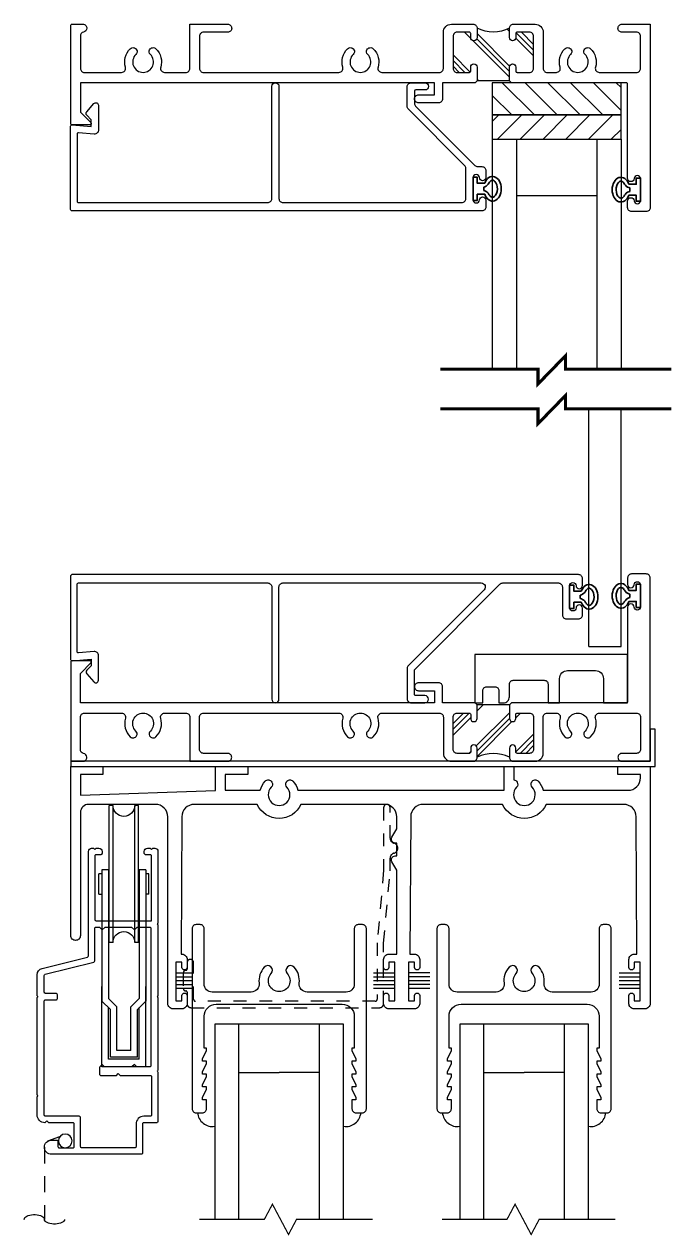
# Model space of a CAD drawing. Extents: x -87 to 44, y -173 to 76.
# Drawn here: x -3.58 to 1.46, y 10.09 to 19.49 of the extents above; entities that cross this region are included whole.
import ezdxf

# ---------------------------------------------------------------- set-up
doc = ezdxf.new("R2010")
doc.units = 0
doc.header["$MEASUREMENT"] = 0
doc.linetypes.add('HIDDEN', pattern=[0.375, 0.25, -0.125])
doc.linetypes.add('PHANTOM', pattern=[2.5, 1.25, -0.25, 0.25, -0.25, 0.25, -0.25])
doc.layers.get('0').update_dxf_attribs({"linetype": 'CONTINUOUS'})
for name, color, linetype in [('FRAME', 1, 'CONTINUOUS'), ('GLASS', 7, 'CONTINUOUS'), ('MISC.', 7, 'CONTINUOUS'), ('SETTING BLOCKS', 7, 'CONTINUOUS'), ('SETTING_BLOCK', 4, 'CONTINUOUS'), ('TEXT', 7, 'CONTINUOUS'), ('VENT', 5, 'CONTINUOUS')]:
    doc.layers.add(name, color=color, linetype=linetype)
doc.layers.add('PROFILE NUMBER', color=150, linetype='CONTINUOUS', lineweight=35)

# ---------------------------------------------------------------- blocks, each defined once
blk = doc.blocks.new('3801 1 INCH GLASS STOP')
blk.add_lwpolyline([(2.7411, 0.327, -0.414214), (2.7691, 0.299, -0.414214), (2.7411, 0.271), (2.6691, 0.271, 0.414214), (2.6591, 0.261), (2.6591, 0.1671, 0.198912), (2.6682, 0.1452), (3.1282, -0.3149, 0.198912), (3.1502, -0.324), (3.1831, -0.324, -0.414214), (3.2141, -0.355), (3.2141, -0.4085, -0.414214), (3.1891, -0.4335, -0.399638), (3.1642, -0.4097, 0.400364), (3.1391, -0.386, 0.414214), (3.1141, -0.411), (3.1141, -0.581, 0.414214), (3.1391, -0.606), (3.1392, -0.606, 0.399638), (3.1642, -0.5822, -0.399638), (3.1891, -0.5585, -0.414214), (3.2141, -0.5835), (3.2141, -0.637, -0.414214), (3.1831, -0.668), (-0.0009, -0.668, -0.414214), (-0.0109, -0.658), (-0.0109, -0.01, -0.440011), (0, 0), (0.1491, -0.013), (0.1491, 0.04), (0.115, 0.0742, -0.395486), (0.1141, 0.1015), (0.1701, 0.1652, -0.691708), (0.2051, 0.152), (0.2051, -0.0403, -0.440011), (0.1714, -0.0712), (0.05, -0.0606, 0.440011), (0.0391, -0.0706), (0.0391, -0.593, 0.414214), (0.0491, -0.603), (1.5201, -0.603, 0.414214), (1.5511, -0.572), (1.5511, 0.299, -0.414214), (1.5791, 0.327, -0.414214), (1.6071, 0.299), (1.6071, -0.572, 0.414214), (1.6381, -0.603), (3.0271, -0.603, 0.414214), (3.0581, -0.572), (3.0581, -0.3368, 0.198912), (3.049, -0.3149), (2.6122, 0.122, -0.198912), (2.6031, 0.1439), (2.6031, 0.296, -0.414214), (2.6341, 0.327)], format="xyb", close=True)
blk = doc.blocks.new('3802 45 GLASS STOP')
blk.add_lwpolyline([(3.9391, -0.4335, -0.399638), (3.9142, -0.4097, 0.400364), (3.8891, -0.386, 0.414214), (3.8641, -0.411), (3.8641, -0.581, 0.414214), (3.8891, -0.606), (3.8892, -0.606, 0.399638), (3.9142, -0.5822, -0.399638), (3.9391, -0.5585, -0.414214), (3.9641, -0.5835), (3.9641, -0.637, -0.414214), (3.9331, -0.668), (-0.0009, -0.668, -0.414214), (-0.0109, -0.658), (-0.0109, -0.01, -0.440011), (0, 0), (0.1491, -0.013), (0.1491, 0.04), (0.115, 0.0742, -0.395486), (0.1141, 0.1015), (0.1701, 0.1652, -0.691708), (0.2051, 0.152), (0.2051, -0.0403, -0.440011), (0.1714, -0.0712), (0.05, -0.0606, 0.440011), (0.0391, -0.0706), (0.0391, -0.593, 0.414214), (0.0491, -0.603), (1.5201, -0.603, 0.414214), (1.5511, -0.572), (1.5511, 0.299, -0.414214), (1.5791, 0.327), (1.5791, 0.327, -0.414214), (1.6071, 0.299), (1.6071, -0.572, 0.414214), (1.6381, -0.603), (3.1786, -0.603, 0.668179), (3.2005, -0.55), (2.6122, 0.0382, -0.198912), (2.6031, 0.0602), (2.6031, 0.296, -0.414214), (2.6341, 0.327), (2.7411, 0.327, -0.414214), (2.7691, 0.299, -0.414214), (2.7411, 0.271), (2.6691, 0.271, 0.414214), (2.6591, 0.261), (2.6591, 0.0705), (3.3235, -0.5939, 0.198912), (3.3454, -0.603), (3.7771, -0.603, 0.414214), (3.8081, -0.572), (3.8081, -0.355, -0.414214), (3.8391, -0.324), (3.9331, -0.324, -0.414214), (3.9641, -0.355), (3.9641, -0.4085, -0.414214)], format="xyb", close=True)
blk = doc.blocks.new('A$C3BF656AD')
at = {"layer": 'SETTING BLOCKS'}
h = blk.add_hatch(dxfattribs=at)
h.set_pattern_fill('ANSI31', color=256, scale=0.25, angle=90, style=0)
h.set_pattern_definition([(135, (0.820812, -8.054306), (-0.02209709, -0.02209709), [])])
h.paths.add_polyline_path([(0, 0.0625), (0.25, 0.0625), (0.25, 0.1095), (0, 0.1095)])
h = blk.add_hatch(dxfattribs=at)
h.set_pattern_fill('ANSI31', color=256, scale=0.25, style=0)
h.set_pattern_definition([(45, (-2.098375, -8.085556), (-0.02209709, 0.02209709), [])])
h.paths.add_polyline_path([(0, 0), (0.25, 0), (0.25, 0.0625), (0, 0.0625)])
for points in [[(0, 0.0625), (0, 0.1095), (0.25, 0.1095), (0.25, 0.0625)], [(0, 0), (0, 0.0625), (0.25, 0.0625), (0.25, 0)]]:
    blk.add_lwpolyline(points, close=True, dxfattribs=at)
blk = doc.blocks.new('ROLLER')
for p, q in [((1.1712, 4.4135), (1.0862, 4.4135)), ((1.0862, 4.4135), (1.0862, 4.2572)), ((1.1587, 4.398), (1.0987, 4.398)), ((1.0987, 4.398), (1.0987, 4.298)), ((1.1587, 4.398), (1.1587, 4.298)), ((1.1712, 4.4135), (1.1712, 4.2572)), ((1.1025, 4.3942), (1.1025, 4.3017)), ((1.155, 4.3942), (1.1025, 4.3942)), ((1.115, 4.3817), (1.115, 4.2965)), ((1.1425, 4.3817), (1.115, 4.3817)), ((1.1425, 4.3817), (1.1425, 4.2965)), ((1.155, 4.3942), (1.155, 4.3017)), ((1.0862, 4.2855), (1.1025, 4.3017)), ((1.0862, 4.0311), (1.0862, 4.2855)), ((1.0987, 4.2803), (1.115, 4.2965)), ((1.0987, 4.0311), (1.0987, 4.2803)), ((1.1587, 4.2803), (1.1425, 4.2965)), ((1.1712, 4.2855), (1.155, 4.3017)), ((1.1587, 4.0311), (1.1587, 4.2803)), ((1.1712, 4.0311), (1.1712, 4.2855)), ((1.1002, 4.1717), (1.1002, 3.9062)), ((1.1077, 4.1717), (1.1002, 4.1717)), ((1.1077, 4.1717), (1.1077, 3.9062)), ((1.1497, 4.1717), (1.1497, 3.9062)), ((1.1572, 4.1717), (1.1497, 4.1717)), ((1.1572, 4.1717), (1.1572, 3.9062)), ((1.0862, 4.0945), (1.0862, 4.1252)), ((1.0987, 4.0907), (1.0987, 4.1252)), ((1.1587, 4.0907), (1.1587, 4.1252)), ((1.1712, 4.0907), (1.1712, 4.1252)), ((1.08, 4.0782), (1.08, 4.0389)), ((1.08, 4.0782), (1.0862, 4.0782)), ((1.1775, 4.0782), (1.1712, 4.0782)), ((1.1775, 4.0782), (1.1775, 4.0389)), ((1.0862, 4.0389), (1.08, 4.0389)), ((1.0987, 4.0311), (1.0862, 4.0311)), ((1.1712, 4.0311), (1.1587, 4.0311)), ((1.1775, 4.0389), (1.1712, 4.0389)), ((1.1077, 3.9062), (1.1002, 3.9062)), ((1.1572, 3.9062), (1.1497, 3.9062))]:
    blk.add_line(p, q)
for centre, start, end in [((1.1287, 4.1717), 180, 360), ((1.1287, 3.9062), 0, 180)]:
    blk.add_arc(centre, 0.021, start, end)
blk = doc.blocks.new('3000 SCREEN WITH ROLLER')
blk.add_line((-0.4991, 2.4885), (-0.5919, 2.5218))
for points in [[(0.2048, 0.2981), (0.1688, 0.2981, 0.414214), (0.1588, 0.2881), (0.1588, 0.2731, 0.414214), (0.1838, 0.2481), (0.2048, 0.2481), (0.2148, 0.2581), (0.2248, 0.2481), (0.2398, 0.2481, 0.414214), (0.2648, 0.2731), (0.2648, 0.8239, 0.213422), (0.2615, 0.8314, -0.447214), (0.2615, 0.8388, 0.213422), (0.2648, 0.8463), (0.2648, 1.3879, 0.213422), (0.2615, 1.3954, -0.447214), (0.2615, 1.4028, 0.213422), (0.2648, 1.4103), (0.2648, 1.9665, 0.213422), (0.2615, 1.9739, -0.447214), (0.2615, 1.9814, 0.213422), (0.2648, 1.9888), (0.2648, 2.3681, 0.414214), (0.2548, 2.3781), (0.1548, 2.3781, -0.414214), (0.1448, 2.3881), (0.1448, 2.6131, 0.414214), (0.1348, 2.6231), (-0.5622, 2.6231, 0.414214), (-0.6172, 2.5681, 0.414214), (-0.5622, 2.5131), (-0.5222, 2.5131, 0.414214), (-0.5122, 2.5231), (-0.5122, 2.5631, -0.414214), (-0.5022, 2.5731), (-0.3962, 2.5731, -0.414214), (-0.3862, 2.5631), (-0.3862, 2.3881, -0.414214), (-0.3962, 2.3781), (-0.5832, 2.3781), (-0.5982, 2.3631), (-0.6132, 2.3781, 0.414214), (-0.6732, 2.3181), (-0.6732, 2.1803, 0.213422), (-0.6698, 2.1728, -0.447214), (-0.6698, 2.1654, 0.213422), (-0.6732, 2.1579), (-0.6732, 1.4103, 0.213422), (-0.6698, 1.4028, -0.447214), (-0.6698, 1.3954, 0.213422), (-0.6732, 1.3879), (-0.6732, 1.2291, 0.34382), (-0.6354, 1.1806), (-0.2827, 1.092, -0.34382), (-0.2752, 1.0823), (-0.2752, 0.2731, 0.414214), (-0.2502, 0.2481), (-0.2352, 0.2481), (-0.2252, 0.2581), (-0.2152, 0.2481), (-0.1942, 0.2481, 0.414214), (-0.1692, 0.2731), (-0.1692, 0.2881, 0.414214), (-0.1792, 0.2981), (-0.2152, 0.2981, -0.414214), (-0.2252, 0.3081), (-0.2252, 0.8001, -0.414214), (-0.2152, 0.8101), (0.2148, 0.8101), (0.2148, 0.3081, -0.414214)], [(0.1998, 0.8601, 0.414214), (0.2098, 0.8701), (0.2098, 1.9352, 0.414214), (0.1998, 1.9452), (0.1009, 1.9452), (0.0818, 1.9261), (0.0628, 1.9452), (-0.1491, 1.9452), (-0.1682, 1.9261), (-0.1872, 1.9452, -0.198912), (-0.1902, 1.9522), (-0.1902, 2.0002, -0.414214), (-0.1802, 2.0102), (-0.0582, 2.0102), (-0.0432, 1.9952), (-0.0282, 2.0102), (0.2048, 2.0102, 0.414214), (0.2148, 2.0202), (0.2148, 2.3181, 0.414214), (0.2048, 2.3281), (0.1548, 2.3281, -0.414214), (0.0948, 2.3881), (0.0948, 2.5631, 0.414214), (0.0848, 2.5731), (-0.3262, 2.5731, 0.414214), (-0.3362, 2.5631), (-0.3362, 2.3381, -0.414214), (-0.3462, 2.3281), (-0.6082, 2.3281, 0.414214), (-0.6182, 2.3181), (-0.6182, 1.4341, 0.414214), (-0.6082, 1.4241), (-0.5262, 1.4241, -0.414214), (-0.5162, 1.4141), (-0.5162, 1.3841, -0.414214), (-0.5262, 1.3741), (-0.6082, 1.3741, 0.414214), (-0.6182, 1.3641), (-0.6182, 1.2356, 0.34382), (-0.6106, 1.2259), (-0.2327, 1.131, -0.34382), (-0.2252, 1.1213), (-0.2252, 0.8701, 0.414214), (-0.2152, 0.8601), (-0.1902, 0.8601), (-0.1682, 0.8821), (-0.1462, 0.8601), (0.0598, 0.8601), (0.0818, 0.8821), (0.1038, 0.8601)]]:
    blk.add_lwpolyline(points, format="xyb", close=True)
blk.add_circle((-0.4554, 2.5194), 0.0535)
at = {"xscale": 4, "yscale": 4, "zscale": 4}
blk.add_blockref('ROLLER', (-4.5148, -15.7087), dxfattribs=at)
blk = doc.blocks.new('5 POINT SEAL')
at = {"color": 7}
for p, q in [((-1.2918, -6.0805), (-1.4578, -6.0805)), ((-1.2918, -6.1105), (-1.4578, -6.1105)), ((-1.2918, -6.1405), (-1.4578, -6.1405)), ((-1.2918, -6.1705), (-1.4578, -6.1705)), ((-1.2918, -6.2005), (-1.4578, -6.2005))]:
    blk.add_line(p, q, dxfattribs=at)
blk = doc.blocks.new('*U101')
at = {"layer": 'PROFILE NUMBER', "color": 5}
for p, q in [((-0.0161, 0.0916), (-0.013, 0.083)), ((-0.013, 0.083), (0.013, 0.083)), ((0.013, 0.083), (0.0161, 0.0915))]:
    blk.add_line(p, q, dxfattribs=at)
blk.add_lwpolyline([(-0.0427, 0.0907), (-0.0427, 0.0335), (-0.09, 0.0335), (-0.09, 0), (0.09, 0), (0.09, 0.0335), (0.0427, 0.0335), (0.0427, 0.0907)], dxfattribs=at)
for centre, start, end in [((-0.0725, 0.0712), 19.82892, 61.17501), ((0.0725, 0.0712), 118.76326, 160.19447)]:
    blk.add_arc(centre, 0.06, start, end, dxfattribs=at)
blk.add_ellipse((0, 0.1517), major_axis=(-0.0958, 0), ratio=0.712114, start_param=2.033109, end_param=7.391692, dxfattribs=at)
blk.add_open_spline([(0.0437, 0.1238), (0.0526, 0.1287), (0.0589, 0.1347), (0.0685, 0.1503), (0.0681, 0.1574), (0.0493, 0.1788), (0.027, 0.1893), (-0.0212, 0.1906), (-0.0451, 0.1815), (-0.0674, 0.16), (-0.0684, 0.1523), (-0.0607, 0.1366), (-0.0538, 0.1294), (-0.0436, 0.1238)], degree=3, knots=[2.2211, 2.2211, 2.2211, 2.2211, 2.727733, 2.727733, 3.7005, 3.7005, 4.673268, 4.673268, 5.646035, 5.646035, 6.618803, 6.618803, 7.203997, 7.203997, 7.203997, 7.203997], dxfattribs=at)
blk = doc.blocks.new('3809 BLOCK FRAME')
h = blk.add_hatch()
h.set_pattern_fill('PLAST', color=256, angle=45, style=0)
h.set_pattern_definition([(45, (-4.25098, -6.643), (-0.176777, 0.176777), []), (45, (-4.27308, -6.6209), (-0.176777, 0.176777), []), (45, (-4.29517, -6.5988), (-0.176777, 0.176777), [])])
edge = h.paths.add_edge_path()
edge.add_arc((-0.937, 0.093), 0.031, 270, 360, ccw=False)
edge.add_line((-0.937, 0.062), (-1.033, 0.062))
edge.add_arc((-1.033, 0.072), 0.01, 180, 270, ccw=False)
edge.add_line((-1.043, 0.072), (-1.043, 0.103))
edge.add_arc((-1.068, 0.103), 0.025, 360, 450)
edge.add_arc((-1.068, 0.103), 0.025, 90, 180)
edge.add_line((-1.093, 0.103), (-1.093, 0.031))
edge.add_arc((-1.2185, -0.2208), 0.2814, 63.50919, 116.49081)
edge.add_line((-1.344, 0.031), (-1.344, 0.103))
edge.add_arc((-1.369, 0.103), 0.025, 0, 90)
edge.add_arc((-1.369, 0.103), 0.025, 90, 180)
edge.add_line((-1.394, 0.103), (-1.394, 0.072))
edge.add_arc((-1.404, 0.072), 0.01, 270, 360, ccw=False)
edge.add_line((-1.404, 0.062), (-1.5, 0.062))
edge.add_arc((-1.5, 0.093), 0.031, 180, 270, ccw=False)
edge.add_line((-1.531, 0.093), (-1.531, 0.343))
edge.add_arc((-1.5, 0.343), 0.031, 90, 180, ccw=False)
edge.add_line((-1.5, 0.374), (-1.404, 0.374))
edge.add_arc((-1.404, 0.364), 0.01, 0, 90, ccw=False)
edge.add_line((-1.394, 0.364), (-1.394, 0.333))
edge.add_arc((-1.369, 0.333), 0.025, 180, 270)
edge.add_arc((-1.369, 0.333), 0.025, 270, 360)
edge.add_line((-1.344, 0.333), (-1.344, 0.439))
edge.add_line((-1.344, 0.439), (-1.093, 0.439))
edge.add_line((-1.093, 0.439), (-1.093, 0.333))
edge.add_arc((-1.068, 0.333), 0.025, 180, 270)
edge.add_arc((-1.068, 0.333), 0.025, 270, 360)
edge.add_line((-1.043, 0.333), (-1.043, 0.364))
edge.add_arc((-1.033, 0.364), 0.01, 90, 180, ccw=False)
edge.add_line((-1.033, 0.374), (-0.937, 0.374))
edge.add_arc((-0.937, 0.343), 0.031, 0, 90, ccw=False)
edge.add_line((-0.906, 0.343), (-0.906, 0.093))
blk.add_line((-1.093, 0.439), (-1.344, 0.439))
for points in [[(-1.093, 0.439), (-1.093, 0.333, 0.414214), (-1.068, 0.308, 0.414214), (-1.043, 0.333), (-1.043, 0.364, -0.414214), (-1.033, 0.374), (-0.937, 0.374, -0.414214), (-0.906, 0.343), (-0.906, 0.093, -0.414214), (-0.937, 0.062), (-1.033, 0.062, -0.414214), (-1.043, 0.072), (-1.043, 0.103, 0.414214), (-1.068, 0.128), (-1.068, 0.128, 0.414214), (-1.093, 0.103), (-1.093, 0.031, 0.414214), (-1.062, 0), (-0.893, 0, 0.414214), (-0.831, 0.062), (-0.831, 0.343, -0.414214), (-0.8, 0.374), (-0.7287, 0.374, -0.5024), (-0.699, 0.3341, 0.280293), (-0.6615, 0.1903, 0.498955), (-0.6125, 0.198), (-0.6125, 0.198, 0.334263), (-0.6183, 0.2348, -2.470836), (-0.5057, 0.2348, 0.334263), (-0.5115, 0.198, 0.498955), (-0.4625, 0.1903, 0.280293), (-0.425, 0.3341, -0.5024), (-0.3953, 0.374), (-0.106, 0.374, -0.414214), (-0.075, 0.343), (-0.075, 0.093, -0.414214), (-0.106, 0.062), (-0.219, 0.062, 0.414214), (-0.25, 0.031, 0.414214), (-0.219, 0), (0, 0), (0, 1.423, 0.414214), (-0.031, 1.454), (-0.144, 1.454, 0.414214), (-0.175, 1.423), (-0.175, 1.3715, 0.414214), (-0.15, 1.3465), (-0.15, 1.3465, 0.399638), (-0.125, 1.3702, -0.399638), (-0.1001, 1.394), (-0.1, 1.394, -0.414214), (-0.075, 1.369), (-0.075, 1.199, -0.414214), (-0.1, 1.174), (-0.1001, 1.174, -0.399638), (-0.125, 1.1977, 0.399638), (-0.15, 1.2215, 0.414214), (-0.175, 1.1965), (-0.175, 0.464, -0.414214), (-0.185, 0.454), (-1.078, 0.454), (-1.093, 0.439)], [(-1.344, 0.439), (-1.344, 0.439), (-1.359, 0.454), (-1.612, 0.454), (-1.612, 0.579, 0.414214), (-1.643, 0.61), (-1.799, 0.61, 0.414214), (-1.83, 0.579, 0.414214), (-1.799, 0.548), (-1.674, 0.548), (-1.674, 0.454), (-4.425, 0.454), (-4.425, 0.6777, -0.198912), (-4.4221, 0.6848), (-4.3429, 0.7639, 0.668179), (-4.35, 0.781), (-4.49, 0.781, 0.414214), (-4.5, 0.771), (-4.5, 0.01, 0.414214), (-4.49, 0), (-4.406, 0, 0.414214), (-4.375, 0.031, 0.358249), (-4.4, 0.0614, -0.358249), (-4.425, 0.0918), (-4.425, 0.343, -0.414214), (-4.394, 0.374), (-4.1047, 0.374, -0.5024), (-4.075, 0.3341, 0.280293), (-4.0375, 0.1903, 0.498955), (-3.9885, 0.198, 0.334263), (-3.9943, 0.2348, -2.470836), (-3.8817, 0.2348, 0.334263), (-3.8875, 0.198, 0.498955), (-3.8385, 0.1903, 0.280293), (-3.801, 0.3341, -0.5024), (-3.7713, 0.374), (-3.606, 0.374, -0.414214), (-3.575, 0.343), (-3.575, 0), (-3.281, 0, 0.414214), (-3.25, 0.031, 0.414214), (-3.281, 0.062), (-3.469, 0.062, -0.414214), (-3.5, 0.093), (-3.5, 0.343, -0.414214), (-3.469, 0.374), (-2.4167, 0.374, -0.5024), (-2.387, 0.3341, 0.280293), (-2.3495, 0.1903, 0.498955), (-2.3005, 0.198, 0.334263), (-2.3063, 0.2348, -2.470836), (-2.1937, 0.2348, 0.334263), (-2.1995, 0.198, 0.498955), (-2.1505, 0.1903, 0.280293), (-2.113, 0.3341, -0.5024), (-2.0833, 0.374), (-1.637, 0.374, -0.414214), (-1.606, 0.343), (-1.606, 0.062, 0.414214), (-1.544, 0), (-1.375, 0, 0.414214), (-1.344, 0.031), (-1.344, 0.103, 0.414214), (-1.369, 0.128, 0.414214), (-1.394, 0.103), (-1.394, 0.072, -0.414214), (-1.404, 0.062), (-1.5, 0.062, -0.414214), (-1.531, 0.093), (-1.531, 0.343, -0.414214), (-1.5, 0.374), (-1.404, 0.374, -0.414214), (-1.394, 0.364), (-1.394, 0.333, 0.414214), (-1.369, 0.308, 0.414214), (-1.344, 0.333), (-1.344, 0.439)]]:
    blk.add_lwpolyline(points, format="xyb")
blk.add_arc((-1.2185, -0.2208), 0.2814, 63.50919, 116.49081)

msp = doc.modelspace()

# ---------------------------------------------------------------- linework, layer by layer
at = {"color": 7}
for p, q in [((-2.27414, 12.12967), (-2.40214, 12.12967)), ((-2.27414, 12.09967), (-2.40214, 12.09967)), ((-2.27414, 12.06967), (-2.40214, 12.06967)), ((-2.27414, 12.03967), (-2.40214, 12.03967)), ((-2.27414, 12.00967), (-2.40214, 12.00967)), ((-1.90964, 10.21893), (-1.90964, 11.73367)), ((-1.28464, 10.21893), (-1.28464, 11.73367)), ((-0.00764, 10.21893), (-0.00764, 11.73367)), ((0.61736, 10.21893), (0.61736, 11.73367)), ((-1.90964, 11.35867), (-1.59714, 11.35867)), ((-1.28464, 11.35867), (-1.59714, 11.35867)), ((-0.00764, 11.35867), (0.30486, 11.35867)), ((0.61736, 11.35867), (0.30486, 11.35867))]:
    msp.add_line(p, q, dxfattribs=at)
at = {"linetype": 'PHANTOM', "ltscale": 0.05}
msp.add_lwpolyline([(-0.78594, 12.9281), (-0.83614, 12.36389), (-0.83614, 11.92667, -0.4142136), (-0.85114, 11.91167), (-2.24714, 11.91167, -0.4142136), (-2.26214, 11.92667), (-2.26214, 12.21167, 0.4142136), (-2.28714, 12.23667), (-2.28714, 12.23667, 0.4142136), (-2.31214, 12.21167), (-2.31214, 12.16167, -0.4142136), (-2.32214, 12.15167, 0.4142136), (-2.34214, 12.13167), (-2.34214, 12.01167, 0.4142136), (-2.32214, 11.99167), (-2.32214, 11.99167, -0.4142136), (-2.31214, 11.98167), (-2.31214, 11.89267, 0.4142136), (-2.28114, 11.86167), (-0.81714, 11.86167, 0.4142136), (-0.78614, 11.89267), (-0.78614, 12.36167), (-0.73614, 12.92367), (-0.73614, 13.02221, -0.3419987), (-0.70614, 13.06094, 0.3419987), (-0.67614, 13.09967, 0.3419987), (-0.70614, 13.1384, -0.3419987), (-0.73614, 13.17713), (-0.73614, 13.41467, 0.4142136), (-0.76114, 13.43967), (-0.76114, 13.43967, 0.4142136), (-0.78614, 13.41467), (-0.78614, 12.92589)], format="xyb", dxfattribs=at)
at = {"color": 5}
for points in [[(-1.71313, 12.17597), (-1.71313, 12.17597, 0.2167685), (-1.75311, 12.05225, -0.448133), (-1.81471, 11.98317), (-2.11814, 11.98317, -0.4142136), (-2.18014, 12.04517), (-2.18014, 12.47517, 0.4142136), (-2.21114, 12.50617), (-2.24314, 12.50617, 0.4142136), (-2.27414, 12.47517), (-2.27414, 11.07717, 0.4142136), (-2.24314, 11.04617), (-2.19314, 11.04617, 0.4142136), (-2.16214, 11.07717), (-2.16214, 11.14617), (-2.19214, 11.14617), (-2.19214, 11.16617), (-2.16214, 11.22617), (-2.16214, 11.24617), (-2.19214, 11.24617), (-2.19214, 11.26617), (-2.16214, 11.32617), (-2.16214, 11.34617), (-2.19214, 11.34617), (-2.19214, 11.36617), (-2.16214, 11.42617), (-2.16214, 11.44617), (-2.19214, 11.44617), (-2.19214, 11.46617), (-2.16214, 11.52617), (-2.16214, 11.54617), (-2.18014, 11.54617), (-2.18014, 11.79517, -0.4142136), (-2.08614, 11.88917), (-1.59714, 11.88917), (-1.10814, 11.88917, -0.4142136), (-1.01414, 11.79517), (-1.01414, 11.54617), (-1.03214, 11.54617), (-1.03214, 11.52617), (-1.00214, 11.46617), (-1.00214, 11.44617), (-1.03214, 11.44617), (-1.03214, 11.42617), (-1.00214, 11.36617), (-1.00214, 11.34617), (-1.03214, 11.34617), (-1.03214, 11.32617), (-1.00214, 11.26617), (-1.00214, 11.24617), (-1.03214, 11.24617), (-1.03214, 11.22617), (-1.00214, 11.16617), (-1.00214, 11.14617), (-1.03214, 11.14617), (-1.03214, 11.07717, 0.4142136), (-1.00114, 11.04617), (-0.95114, 11.04617, 0.4142136), (-0.92014, 11.07717), (-0.92014, 12.47517, 0.4142136), (-0.95114, 12.50617), (-0.98314, 12.50617, 0.4142136), (-1.01414, 12.47517), (-1.01414, 12.04517, -0.4142136), (-1.07614, 11.98317), (-1.37957, 11.98317, -0.448133), (-1.44116, 12.05225, 0.2167685), (-1.48114, 12.17597, 0.9999977), (-1.53507, 12.12678, -0.6516924), (-1.59714, 11.98617, -0.6516924), (-1.6592, 12.12678, 0.9999977), (-1.71313, 12.17597), (-1.71313, 12.17597)], [(0.18886, 12.17597), (0.18886, 12.17597, 0.2167685), (0.14888, 12.05225, -0.448133), (0.08729, 11.98317), (-0.21614, 11.98317, -0.4142136), (-0.27814, 12.04517), (-0.27814, 12.47517, 0.4142136), (-0.30914, 12.50617), (-0.34114, 12.50617, 0.4142136), (-0.37214, 12.47517), (-0.37214, 11.07717, 0.4142136), (-0.34114, 11.04617), (-0.29114, 11.04617, 0.4142136), (-0.26014, 11.07717), (-0.26014, 11.14617), (-0.29014, 11.14617), (-0.29014, 11.16617), (-0.26014, 11.22617), (-0.26014, 11.24617), (-0.29014, 11.24617), (-0.29014, 11.26617), (-0.26014, 11.32617), (-0.26014, 11.34617), (-0.29014, 11.34617), (-0.29014, 11.36617), (-0.26014, 11.42617), (-0.26014, 11.44617), (-0.29014, 11.44617), (-0.29014, 11.46617), (-0.26014, 11.52617), (-0.26014, 11.54617), (-0.27814, 11.54617), (-0.27814, 11.79517, -0.4142136), (-0.18414, 11.88917), (0.30486, 11.88917), (0.79386, 11.88917, -0.4142136), (0.88786, 11.79517), (0.88786, 11.54617), (0.86986, 11.54617), (0.86986, 11.52617), (0.89986, 11.46617), (0.89986, 11.44617), (0.86986, 11.44617), (0.86986, 11.42617), (0.89986, 11.36617), (0.89986, 11.34617), (0.86986, 11.34617), (0.86986, 11.32617), (0.89986, 11.26617), (0.89986, 11.24617), (0.86986, 11.24617), (0.86986, 11.22617), (0.89986, 11.16617), (0.89986, 11.14617), (0.86986, 11.14617), (0.86986, 11.07717, 0.4142136), (0.90086, 11.04617), (0.95086, 11.04617, 0.4142136), (0.98186, 11.07717), (0.98186, 12.47517, 0.4142136), (0.95086, 12.50617), (0.91886, 12.50617, 0.4142136), (0.88786, 12.47517), (0.88786, 12.04517, -0.4142136), (0.82586, 11.98317), (0.52242, 11.98317, -0.448133), (0.46083, 12.05225, 0.2167685), (0.42085, 12.17597, 0.9999977), (0.36692, 12.12678, -0.6516924), (0.30486, 11.98617, -0.6516924), (0.24279, 12.12678, 0.9999977), (0.18886, 12.17597), (0.18886, 12.17597)]]:
    msp.add_lwpolyline(points, format="xyb", dxfattribs=at)
at = {"color": 7}
for points in [[(-1.09714, 10.21893), (-1.09714, 11.73367), (-1.59714, 11.73367), (-2.09714, 11.73367), (-2.09714, 10.21893)], [(0.80486, 10.21893), (0.80486, 11.73367), (0.30486, 11.73367), (-0.19514, 11.73367), (-0.19514, 10.21893)]]:
    msp.add_lwpolyline(points, dxfattribs=at)
for centre, start, end in [((-2.11578, 11.05553), 184.622665, 279.241042), ((-1.0785, 11.05553), 260.758958, 355.377335), ((-0.21379, 11.05553), 184.622665, 279.241042), ((0.8235, 11.05553), 260.758958, 355.377335)]:
    msp.add_arc(centre, 0.11608, start, end)
at = {"layer": 'FRAME'}
msp.add_lwpolyline([(1.18151, 12.27667), (1.17541, 13.34323, 0.412541), (1.07841, 13.43967), (0.47597, 13.43967, -0.650444), (0.13774, 13.43967), (-0.47872, 13.43967, 0.412452), (-0.57572, 13.34326), (-0.58214, 12.27667), (-0.54614, 12.27667, -0.414214), (-0.50614, 12.23667), (-0.50614, 12.17367, -0.414214), (-0.52514, 12.15467), (-0.52714, 12.15467, -0.414214), (-0.54614, 12.17367), (-0.54614, 12.21467), (-0.59314, 12.21467), (-0.59314, 11.91467), (-0.54614, 11.91467), (-0.54614, 11.95567, -0.414214), (-0.52714, 11.97467), (-0.52514, 11.97467, -0.414214), (-0.50614, 11.95567), (-0.50614, 11.89267, -0.414214), (-0.54614, 11.85267), (-0.74614, 11.85267, -0.414214), (-0.78614, 11.89267), (-0.78614, 11.95567, -0.414214), (-0.76714, 11.97467), (-0.76514, 11.97467, -0.414214), (-0.74614, 11.95567), (-0.74614, 11.91467), (-0.69914, 11.91467), (-0.69914, 12.21467), (-0.74614, 12.21467), (-0.74614, 12.17367, -0.414214), (-0.76514, 12.15467), (-0.76714, 12.15467, -0.414214), (-0.78614, 12.17367), (-0.78614, 12.23667, -0.414214), (-0.74614, 12.27667), (-0.68414, 12.27667), (-0.68414, 12.92872), (-0.72212, 12.99451, -0.57735), (-0.69614, 13.03951), (-0.68414, 13.03951), (-0.68414, 13.13951), (-0.69614, 13.13951, -0.57735), (-0.72212, 13.18451), (-0.68414, 13.25029), (-0.68414, 13.34267, 0.414214), (-0.78114, 13.43967), (-1.42903, 13.43967, -0.650444), (-1.76726, 13.43967), (-2.25669, 13.43967, 0.412541), (-2.35369, 13.34323), (-2.35979, 12.27667), (-2.35214, 12.27667, -0.414214), (-2.31214, 12.23667), (-2.31214, 12.17367, -0.414214), (-2.33114, 12.15467), (-2.33314, 12.15467, -0.414214), (-2.35214, 12.17367), (-2.35214, 12.21467), (-2.39914, 12.21467), (-2.39914, 11.91467), (-2.35214, 11.91467), (-2.35214, 11.95567, -0.414214), (-2.33314, 11.97467), (-2.33114, 11.97467, -0.414214), (-2.31214, 11.95567), (-2.31214, 11.89267, -0.414214), (-2.35214, 11.85267), (-2.42214, 11.85267, -0.414214), (-2.46214, 11.89267), (-2.46214, 13.34267, 0.414214), (-2.55914, 13.43967), (-3.07814, 13.43967, 0.414214), (-3.14114, 13.37667), (-3.14114, 12.42067, -0.414214), (-3.17814, 12.38367), (-3.17914, 12.38367, -0.414214), (-3.21614, 12.42067), (-3.21614, 13.73367), (-2.96614, 13.73367), (-2.96614, 13.67167), (-3.14114, 13.67167), (-3.14114, 13.51224), (-2.09114, 13.54624), (-2.09114, 13.73367), (-1.84114, 13.73367), (-1.84114, 13.67167), (-2.01614, 13.67167), (-2.01614, 13.54867), (-1.74424, 13.54867, -0.136824), (-1.70556, 13.61937, -0.497138), (-1.65493, 13.61303), (-1.65389, 13.61123, -0.33453), (-1.65858, 13.57301, 2.355087), (-1.5377, 13.57301, -0.33453), (-1.54239, 13.61123), (-1.54135, 13.61303, -0.497138), (-1.49072, 13.61937, -0.136824), (-1.45204, 13.54867), (0.14986, 13.54867), (0.14986, 13.73367), (0.22486, 13.73367), (0.22486, 13.62894, -0.247085), (0.25007, 13.61303), (0.25111, 13.61123, -0.33453), (0.24642, 13.57301, 2.355087), (0.3673, 13.57301, -0.33453), (0.36261, 13.61123), (0.36365, 13.61303, -0.497138), (0.41428, 13.61937, -0.136824), (0.45296, 13.54867), (1.11186, 13.54867, 0.414214), (1.20886, 13.64567), (1.20886, 13.67167), (1.03386, 13.67167), (1.03386, 13.73367), (1.28386, 13.73367), (1.28386, 11.89267, -0.414214), (1.24386, 11.85267), (1.15886, 11.85267, -0.414214), (1.11886, 11.89267), (1.11886, 11.95567, -0.414214), (1.13786, 11.97467), (1.13986, 11.97467, -0.414214), (1.15886, 11.95567), (1.15886, 11.91467), (1.20586, 11.91467), (1.20586, 12.21467), (1.15886, 12.21467), (1.15886, 12.17367, -0.414214), (1.13986, 12.15467), (1.13786, 12.15467, -0.414214), (1.11886, 12.17367), (1.11886, 12.23667, -0.414214), (1.15886, 12.27667)], format="xyb", close=True, dxfattribs=at)
at = {"layer": 'GLASS'}
for p, q in [((0.05759, 18.60233), (0.05759, 16.818)), ((0.05759, 18.60233), (1.05759, 18.60233)), ((0.24509, 18.60233), (0.24509, 16.818)), ((0.87009, 18.60233), (0.87009, 16.818)), ((1.05759, 18.60233), (1.05759, 16.818)), ((0.24509, 18.16533), (0.87009, 18.16533)), ((0.80759, 14.66567), (0.80759, 16.50966)), ((1.05759, 14.66567), (1.05759, 16.50966)), ((0.80759, 14.66567), (1.05759, 14.66567))]:
    msp.add_line(p, q, dxfattribs=at)
at = {"layer": 'GLASS', "color": 5, "linetype": 'HIDDEN', "ltscale": 0.5}
msp.add_line((-3.42082, 10.77858), (-3.42082, 10.21893), dxfattribs=at)
at = {"layer": 'GLASS', "const_width": 0.024}
for points in [[(-0.3467, 16.818), (0.4129, 16.818), (0.4129, 16.70229), (0.6254, 16.92054), (0.6254, 16.818), (1.4475, 16.818)], [(-0.3467, 16.50966), (0.4129, 16.50966), (0.4129, 16.39396), (0.6254, 16.6122), (0.6254, 16.50966), (1.4475, 16.50966)]]:
    msp.add_lwpolyline(points, dxfattribs=at)
at = {"layer": 'GLASS'}
for points in [[(-2.21861, 10.21893, 0.0094, 0.0094, 0), (-1.71239, 10.21893, 0.0094, 0.0094, 0), (-1.64988, 10.33642, 0.0094, 0.0094, 0), (-1.52487, 10.10145, 0.0094, 0.0094, 0), (-1.46237, 10.21893, 0.0094, 0.0094, 0), (-0.87162, 10.21893, 0.0094, 0.0094, 0)], [(-0.33411, 10.21893, 0.0094, 0.0094, 0), (0.17211, 10.21893, 0.0094, 0.0094, 0), (0.23462, 10.33642, 0.0094, 0.0094, 0), (0.35963, 10.10145, 0.0094, 0.0094, 0), (0.42213, 10.21893, 0.0094, 0.0094, 0), (1.01288, 10.21893, 0.0094, 0.0094, 0)]]:
    msp.add_lwpolyline(points, format="xyseb", dxfattribs=at)
at = {"layer": 'GLASS', "color": 5, "flags": 128}
for points in [[(-3.57754, 10.21893), (-3.5762, 10.22578), (-3.57225, 10.23239), (-3.5658, 10.23854), (-3.55709, 10.24402), (-3.5464, 10.24865), (-3.53411, 10.25227), (-3.52062, 10.25475), (-3.50641, 10.25602), (-3.49195, 10.25602), (-3.47774, 10.25475), (-3.46425, 10.25227), (-3.45196, 10.24865), (-3.44127, 10.24402), (-3.43256, 10.23854), (-3.42611, 10.23239), (-3.42216, 10.22578), (-3.42082, 10.21893)], [(-3.26411, 10.21893), (-3.26544, 10.21209), (-3.2694, 10.20548), (-3.27585, 10.19933), (-3.28456, 10.19384), (-3.29525, 10.18921), (-3.30754, 10.1856), (-3.32102, 10.18311), (-3.33524, 10.18185), (-3.3497, 10.18185), (-3.36391, 10.18311), (-3.37739, 10.1856), (-3.38969, 10.18921), (-3.40037, 10.19384), (-3.40909, 10.19933), (-3.41553, 10.20548), (-3.41949, 10.21209), (-3.42082, 10.21893)]]:
    msp.add_lwpolyline(points, dxfattribs=at)
at = {"layer": 'MISC.'}
msp.add_lwpolyline([(1.28386, 14.02367), (1.28386, 13.77367), (-3.21614, 13.77367), (-3.21614, 13.73367), (1.32386, 13.73367), (1.32386, 14.02367)], close=True, dxfattribs=at)
at = {"layer": 'SETTING_BLOCK', "color": 7}
msp.add_lwpolyline([(0.19086, 14.27467), (0.19086, 14.37267, -0.4142136), (0.22086, 14.40267), (0.46086, 14.40267, -0.4142136), (0.49086, 14.37267), (0.49086, 14.22767), (0.58086, 14.22767), (0.58086, 14.41567, -0.4142136), (0.64286, 14.47767), (0.85886, 14.47767, -0.4142136), (0.92086, 14.41567), (0.92086, 14.22767), (1.10886, 14.22767), (1.10886, 14.60267), (-0.07914, 14.60267), (-0.07914, 14.22767), (-0.01614, 14.22767), (-0.01614, 14.32267, -0.4142136), (0.01386, 14.35267), (0.07886, 14.35267, -0.4142136), (0.10886, 14.32267), (0.10886, 14.22767), (0.14386, 14.22767, 0.4142136)], format="xyb", close=True, dxfattribs=at)

# ---------------------------------------------------------------- block references
for p in [(0.86462, 18.21161), (0.59262, 18.2102), (2.50062, 18.2102)]:
    msp.add_blockref('5 POINT SEAL', p)
at = {"layer": 'FRAME', "xscale": -1, "rotation": 180}
for name, p in [('3809 BLOCK FRAME', (1.28386, 19.49433)), ('3802 45 GLASS STOP', (-3.20614, 14.55467))]:
    msp.add_blockref(name, p, dxfattribs=at)
at = {"layer": 'FRAME'}
for name, p in [('3801 1 INCH GLASS STOP', (-3.20614, 18.71333)), ('3809 BLOCK FRAME', (1.28386, 13.77367))]:
    msp.add_blockref(name, p, dxfattribs=at)
at = {"layer": 'TEXT', "xscale": -4, "yscale": 4, "zscale": 4, "rotation": 180}
msp.add_blockref('A$C3BF656AD', (0.05759, 19.04033), dxfattribs=at)
at = {"layer": 'TEXT', "rotation": 270}
for p in [(-0.09201, 18.21737), (0.65799, 15.05063)]:
    msp.add_blockref('*U101', p, dxfattribs=at)
at = {"layer": 'TEXT', "xscale": -1, "rotation": 90}
for p in [(1.20886, 18.21033), (1.20886, 15.05767)]:
    msp.add_blockref('*U101', p, dxfattribs=at)
at = {"layer": 'VENT', "xscale": -1, "rotation": 180}
msp.add_blockref('3000 SCREEN WITH ROLLER', (-2.80364, 13.34667), dxfattribs=at)

doc.saveas('drawing.dxf')
